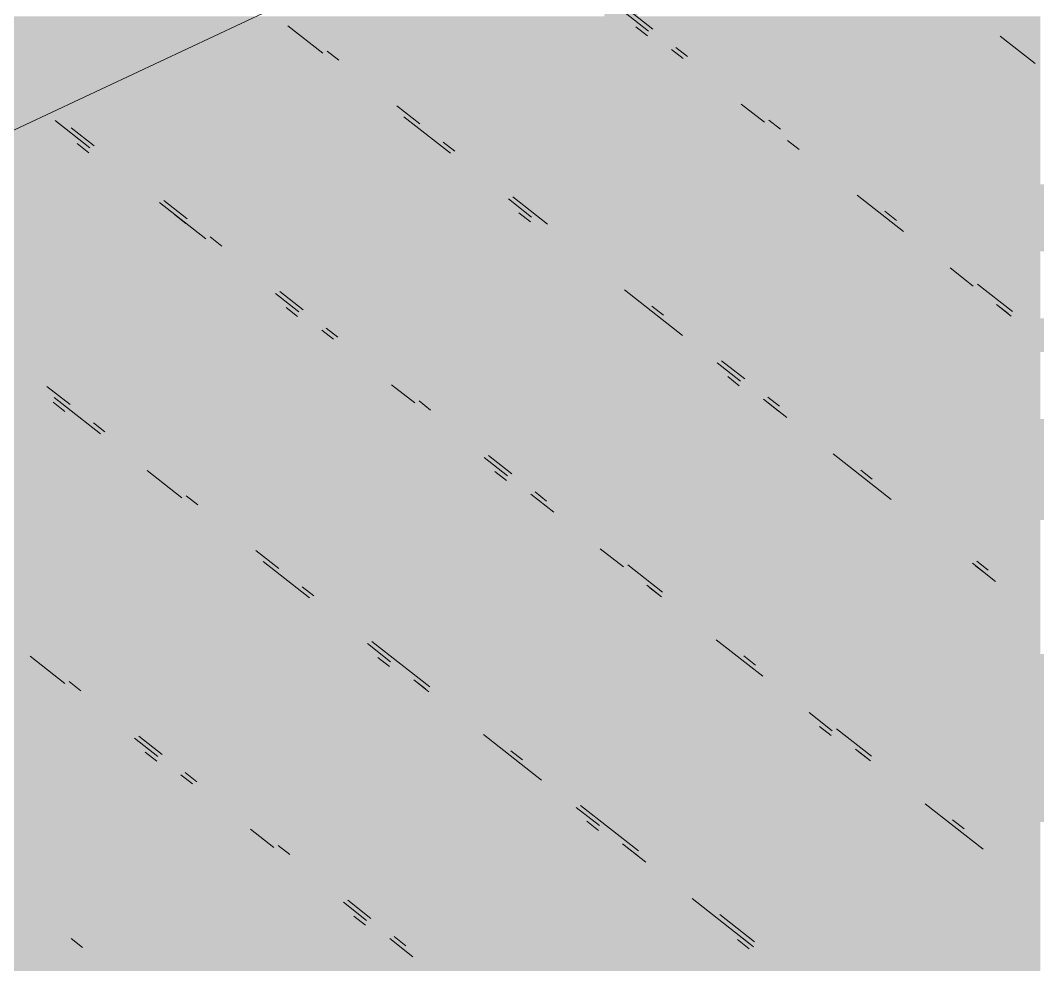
# Model space of a CAD drawing. Header units: millimetres. Extents: x 5 to 1315, y 5 to 292.
# Drawn here: x 1199.799 to 1202.722, y 85.579 to 88.291 of the extents above; entities that cross this region are included whole.
import ezdxf

# ---------------------------------------------------------------- set-up
doc = ezdxf.new("R2010")
doc.units = ezdxf.units.MM
doc.layers.add('EXISTING', color=7, linetype='Continuous')
doc.layers.add('IMAGES', color=7, linetype='Continuous')

# ---------------------------------------------------------------- blocks, each defined once
blk = doc.blocks.new('SHEET_03')
at = {"layer": 'EXISTING', "color": 250, "lineweight": 9}
for p, q in [((298.0406, 87.1587), (301.8163, 88.9313)), ((301.5368, 88.312), (301.6034, 88.2596)), ((301.6159, 88.2655), (301.5493, 88.3178)), ((300.5678, 88.2751), (300.6678, 88.1966)), ((301.6004, 88.246), (301.567, 88.2721)), ((302.6143, 88.2452), (302.7143, 88.1667)), ((301.7159, 88.187), (301.6826, 88.2132)), ((300.7136, 88.1763), (300.6803, 88.2025)), ((301.6701, 88.2073), (301.7034, 88.1812)), ((300.9469, 87.9932), (300.8802, 88.0455)), ((301.87, 88.0504), (301.9367, 87.9981)), ((300.9011, 88.0135), (301.0344, 87.9089)), ((301.9825, 87.9778), (301.9492, 88.0039)), ((299.8988, 88.0028), (299.9987, 87.9243)), ((300.0112, 87.9302), (299.9446, 87.9825)), ((302.0033, 87.9457), (302.0367, 87.9196)), ((299.9957, 87.9107), (299.9623, 87.9368)), ((301.0468, 87.9147), (301.0135, 87.9409)), ((300.2778, 87.7209), (300.2112, 87.7733)), ((301.201, 87.7781), (301.2676, 87.7258)), ((301.3135, 87.7055), (301.2135, 87.784)), ((302.2033, 87.7888), (302.3366, 87.6842)), ((300.1987, 87.7674), (300.332, 87.6628)), ((302.3158, 87.7162), (302.2824, 87.7423)), ((300.2748, 87.7072), (300.2414, 87.7334)), ((301.2646, 87.7121), (301.2313, 87.7382)), ((300.3778, 87.6425), (300.3445, 87.6686)), ((302.4699, 87.5795), (302.5366, 87.5272)), ((300.6111, 87.4593), (300.5444, 87.5117)), ((301.5343, 87.5165), (301.7009, 87.3857)), ((302.649, 87.4546), (302.549, 87.5331)), ((300.532, 87.5058), (300.5986, 87.4535)), ((300.5956, 87.4398), (300.5622, 87.466)), ((301.6467, 87.4439), (301.6134, 87.47)), ((302.6032, 87.4749), (302.6365, 87.4487)), ((302.646, 87.4409), (302.6126, 87.4671)), ((300.6653, 87.4012), (300.6986, 87.375)), ((300.7111, 87.3809), (300.6778, 87.407)), ((301.8009, 87.3072), (301.8675, 87.2549)), ((301.88, 87.2608), (301.8134, 87.3131)), ((300.8652, 87.2442), (300.9319, 87.1919)), ((301.8645, 87.2412), (301.8311, 87.2674)), ((299.9421, 87.1871), (299.8754, 87.2394)), ((299.9265, 87.1675), (299.8932, 87.1937)), ((299.8962, 87.2074), (300.0296, 87.1027)), ((300.9777, 87.1716), (300.9444, 87.1978)), ((301.9342, 87.2026), (302.0008, 87.1503)), ((301.9769, 87.1686), (301.9436, 87.1948)), ((301.98, 87.1823), (301.9467, 87.2085)), ((300.042, 87.1086), (300.0087, 87.1347)), ((301.211, 86.9885), (301.1443, 87.0408)), ((302.1341, 87.0456), (302.3008, 86.9148)), ((301.1318, 87.0349), (301.1985, 86.9826)), ((300.1629, 86.9981), (300.2628, 86.9196)), ((301.1954, 86.9689), (301.1621, 86.9951)), ((302.2466, 86.973), (302.2133, 86.9992)), ((300.3087, 86.8993), (300.2753, 86.9255)), ((301.2651, 86.9303), (301.3318, 86.878)), ((301.311, 86.91), (301.2776, 86.9362)), ((300.5419, 86.7162), (300.4753, 86.7685)), ((301.4651, 86.7733), (301.5318, 86.721)), ((300.4961, 86.7365), (300.6294, 86.6319)), ((301.6442, 86.6484), (301.5442, 86.7269)), ((302.5341, 86.7317), (302.6007, 86.6794)), ((302.5768, 86.6978), (302.5435, 86.7239)), ((302.5799, 86.7114), (302.5465, 86.7376)), ((300.6419, 86.6377), (300.6086, 86.6639)), ((301.5984, 86.6687), (301.6317, 86.6426)), ((301.6412, 86.6347), (301.6078, 86.6609)), ((300.7961, 86.5011), (300.8627, 86.4487)), ((300.9752, 86.3761), (300.8086, 86.5069)), ((301.7984, 86.5118), (301.9317, 86.4071)), ((299.8271, 86.4642), (299.9271, 86.3857)), ((300.8597, 86.4351), (300.8263, 86.4612)), ((301.9108, 86.4391), (301.8775, 86.4653)), ((300.9294, 86.3964), (300.9627, 86.3703)), ((299.9729, 86.3654), (299.9396, 86.3916)), ((300.9721, 86.3624), (300.9388, 86.3886)), ((302.065, 86.3025), (302.1316, 86.2502)), ((302.1286, 86.2365), (302.0952, 86.2626)), ((302.2441, 86.1776), (302.1441, 86.256)), ((300.127, 86.2288), (300.1937, 86.1765)), ((300.2062, 86.1823), (300.1395, 86.2346)), ((301.1293, 86.2395), (301.296, 86.1087)), ((301.2418, 86.1669), (301.2085, 86.193)), ((302.1983, 86.1979), (302.2316, 86.1717)), ((300.1906, 86.1628), (300.1573, 86.1889)), ((302.241, 86.1639), (302.2077, 86.19)), ((300.2603, 86.1241), (300.2937, 86.098)), ((300.3062, 86.1038), (300.2728, 86.13)), ((301.3959, 86.0302), (301.4626, 85.9779)), ((301.5751, 85.9053), (301.4084, 86.0361)), ((302.3982, 86.0409), (302.5649, 85.9101)), ((301.4595, 85.9642), (301.4262, 85.9904)), ((302.5107, 85.9683), (302.4774, 85.9944)), ((300.4603, 85.9672), (300.5269, 85.9149)), ((300.5728, 85.8946), (300.5394, 85.9207)), ((301.5293, 85.9256), (301.5959, 85.8732)), ((301.572, 85.8916), (301.5387, 85.9177)), ((300.7269, 85.7579), (300.7936, 85.7056)), ((300.8061, 85.7115), (300.7394, 85.7638)), ((301.7292, 85.7686), (301.8958, 85.6378)), ((300.7905, 85.6919), (300.7572, 85.7181)), ((301.9083, 85.6437), (301.8084, 85.7222)), ((299.9779, 85.6279), (299.9445, 85.6541)), ((300.8602, 85.6533), (300.9269, 85.601)), ((300.906, 85.633), (300.8727, 85.6591)), ((301.8928, 85.6241), (301.8595, 85.6503)), ((301.9053, 85.63), (301.8719, 85.6562))]:
    blk.add_line(p, q, dxfattribs=at)
at = {"layer": 'IMAGES', "color": 7}
for points in [[(301.4764, 88.2057), (301.5727, 88.2057), (301.4764, 88.3985), (301.5727, 88.3985)], [(296.6582, 88.2057), (299.8382, 88.2057), (296.6582, 88.3021), (299.8382, 88.3021)], [(299.8382, 88.2057), (300.0309, 88.2057), (299.8382, 88.3021), (300.0309, 88.3021)], [(300.0309, 88.2057), (300.1273, 88.2057), (300.0309, 88.3021), (300.1273, 88.3021)], [(300.1273, 88.2057), (300.2236, 88.2057), (300.1273, 88.3021), (300.2236, 88.3021)], [(300.2236, 88.2057), (300.4164, 88.2057), (300.2236, 88.3021), (300.4164, 88.3021)], [(300.4164, 88.2057), (300.5127, 88.2057), (300.4164, 88.3021), (300.5127, 88.3021)], [(300.5127, 88.2057), (300.7055, 88.2057), (300.5127, 88.3021), (300.7055, 88.3021)], [(300.7055, 88.2057), (300.8018, 88.2057), (300.7055, 88.3021), (300.8018, 88.3021)], [(300.8018, 88.2057), (300.8982, 88.2057), (300.8018, 88.3021), (300.8982, 88.3021)], [(300.8982, 88.2057), (301.4764, 88.2057), (300.8982, 88.3021), (301.4764, 88.3021)], [(301.5727, 88.2057), (301.6691, 88.2057), (301.5727, 88.3021), (301.6691, 88.3021)], [(301.6691, 88.2057), (301.7655, 88.2057), (301.6691, 88.3021), (301.7655, 88.3021)], [(301.7655, 88.2057), (301.8618, 88.2057), (301.7655, 88.3021), (301.8618, 88.3021)], [(301.8618, 88.2057), (301.9582, 88.2057), (301.8618, 88.3021), (301.9582, 88.3021)], [(301.9582, 88.2057), (302.3436, 88.2057), (301.9582, 88.3021), (302.3436, 88.3021)], [(302.3436, 88.2057), (302.44, 88.2057), (302.3436, 88.3021), (302.44, 88.3021)], [(302.44, 88.2057), (302.5364, 88.2057), (302.44, 88.3021), (302.5364, 88.3021)], [(302.5364, 88.2057), (302.6327, 88.2057), (302.5364, 88.3021), (302.6327, 88.3021)], [(302.6327, 88.2057), (302.7291, 88.2057), (302.6327, 88.3021), (302.7291, 88.3021)], [(299.7418, 88.1093), (299.9345, 88.1093), (299.7418, 88.2057), (299.9345, 88.2057)], [(299.9345, 88.1093), (300.0309, 88.1093), (299.9345, 88.2057), (300.0309, 88.2057)], [(300.0309, 88.1093), (300.1273, 88.1093), (300.0309, 88.2057), (300.1273, 88.2057)], [(300.1273, 88.1093), (300.2236, 88.1093), (300.1273, 88.2057), (300.2236, 88.2057)], [(300.2236, 88.1093), (300.32, 88.1093), (300.2236, 88.2057), (300.32, 88.2057)], [(300.32, 88.1093), (300.4164, 88.1093), (300.32, 88.2057), (300.4164, 88.2057)], [(300.4164, 88.1093), (300.5127, 88.1093), (300.4164, 88.2057), (300.5127, 88.2057)], [(300.5127, 88.1093), (300.6091, 88.1093), (300.5127, 88.2057), (300.6091, 88.2057)], [(300.6091, 88.1093), (300.8018, 88.1093), (300.6091, 88.2057), (300.8018, 88.2057)], [(300.8018, 88.1093), (300.8982, 88.1093), (300.8018, 88.2057), (300.8982, 88.2057)], [(300.8982, 88.1093), (300.9945, 88.1093), (300.8982, 88.2057), (300.9945, 88.2057)], [(300.9945, 88.1093), (301.4764, 88.1093), (300.9945, 88.2057), (301.4764, 88.2057)], [(301.4764, 88.1093), (301.5727, 88.1093), (301.4764, 88.2057), (301.5727, 88.2057)], [(301.5727, 88.1093), (301.6691, 88.1093), (301.5727, 88.2057), (301.6691, 88.2057)], [(301.6691, 88.1093), (301.7655, 88.1093), (301.6691, 88.2057), (301.7655, 88.2057)], [(301.7655, 88.1093), (301.8618, 88.1093), (301.7655, 88.2057), (301.8618, 88.2057)], [(301.8618, 88.1093), (301.9582, 88.1093), (301.8618, 88.2057), (301.9582, 88.2057)], [(301.9582, 88.1093), (302.0545, 88.1093), (301.9582, 88.2057), (302.0545, 88.2057)], [(302.0545, 88.1093), (302.44, 88.1093), (302.0545, 88.2057), (302.44, 88.2057)], [(302.44, 88.1093), (302.5364, 88.1093), (302.44, 88.2057), (302.5364, 88.2057)], [(302.5364, 88.1093), (302.6327, 88.1093), (302.5364, 88.2057), (302.6327, 88.2057)], [(302.6327, 88.1093), (302.7291, 88.1093), (302.6327, 88.2057), (302.7291, 88.2057)], [(299.7418, 87.9165), (299.8382, 87.9165), (299.7418, 88.1093), (299.8382, 88.1093)], [(299.8382, 88.0129), (299.9345, 88.0129), (299.8382, 88.1093), (299.9345, 88.1093)], [(299.9345, 88.0129), (300.0309, 88.0129), (299.9345, 88.1093), (300.0309, 88.1093)], [(300.0309, 88.0129), (300.1273, 88.0129), (300.0309, 88.1093), (300.1273, 88.1093)], [(300.1273, 88.0129), (300.2236, 88.0129), (300.1273, 88.1093), (300.2236, 88.1093)], [(300.2236, 88.0129), (300.32, 88.0129), (300.2236, 88.1093), (300.32, 88.1093)], [(300.32, 88.0129), (300.4164, 88.0129), (300.32, 88.1093), (300.4164, 88.1093)], [(300.4164, 88.0129), (300.6091, 88.0129), (300.4164, 88.1093), (300.6091, 88.1093)], [(300.6091, 88.0129), (300.7055, 88.0129), (300.6091, 88.1093), (300.7055, 88.1093)], [(300.7055, 88.0129), (300.8018, 88.0129), (300.7055, 88.1093), (300.8018, 88.1093)], [(300.8018, 88.0129), (300.8982, 88.0129), (300.8018, 88.1093), (300.8982, 88.1093)], [(300.8982, 88.0129), (300.9945, 88.0129), (300.8982, 88.1093), (300.9945, 88.1093)], [(300.9945, 88.0129), (301.0909, 88.0129), (300.9945, 88.1093), (301.0909, 88.1093)], [(301.0909, 88.0129), (301.5727, 88.0129), (301.0909, 88.1093), (301.5727, 88.1093)], [(301.5727, 88.0129), (301.6691, 88.0129), (301.5727, 88.1093), (301.6691, 88.1093)], [(301.6691, 88.0129), (301.7655, 88.0129), (301.6691, 88.1093), (301.7655, 88.1093)], [(301.7655, 88.0129), (301.8618, 88.0129), (301.7655, 88.1093), (301.8618, 88.1093)], [(301.8618, 88.0129), (301.9582, 88.0129), (301.8618, 88.1093), (301.9582, 88.1093)], [(301.9582, 88.0129), (302.0545, 88.0129), (301.9582, 88.1093), (302.0545, 88.1093)], [(302.0545, 88.0129), (302.1509, 88.0129), (302.0545, 88.1093), (302.1509, 88.1093)], [(302.1509, 88.0129), (302.6327, 88.0129), (302.1509, 88.1093), (302.6327, 88.1093)], [(302.6327, 87.9165), (302.7291, 87.9165), (302.6327, 88.1093), (302.7291, 88.1093)], [(299.8382, 87.9165), (299.9345, 87.9165), (299.8382, 88.0129), (299.9345, 88.0129)], [(299.9345, 87.9165), (300.0309, 87.9165), (299.9345, 88.0129), (300.0309, 88.0129)], [(300.0309, 87.9165), (300.1273, 87.9165), (300.0309, 88.0129), (300.1273, 88.0129)], [(300.1273, 87.9165), (300.32, 87.9165), (300.1273, 88.0129), (300.32, 88.0129)], [(300.32, 87.9165), (300.7055, 87.9165), (300.32, 88.0129), (300.7055, 88.0129)], [(300.7055, 87.9165), (300.8018, 87.9165), (300.7055, 88.0129), (300.8018, 88.0129)], [(300.8018, 87.9165), (300.8982, 87.9165), (300.8018, 88.0129), (300.8982, 88.0129)], [(300.8982, 87.9165), (301.0909, 87.9165), (300.8982, 88.0129), (301.0909, 88.0129)], [(301.0909, 87.9165), (301.1873, 87.9165), (301.0909, 88.0129), (301.1873, 88.0129)], [(301.1873, 87.9165), (301.6691, 87.9165), (301.1873, 88.0129), (301.6691, 88.0129)], [(301.6691, 87.9165), (301.7655, 87.9165), (301.6691, 88.0129), (301.7655, 88.0129)], [(301.7655, 87.9165), (301.8618, 87.9165), (301.7655, 88.0129), (301.8618, 88.0129)], [(301.8618, 87.9165), (301.9582, 87.9165), (301.8618, 88.0129), (301.9582, 88.0129)], [(301.9582, 87.9165), (302.0545, 87.9165), (301.9582, 88.0129), (302.0545, 88.0129)], [(302.0545, 87.9165), (302.1509, 87.9165), (302.0545, 88.0129), (302.1509, 88.0129)], [(302.1509, 87.9165), (302.2473, 87.9165), (302.1509, 88.0129), (302.2473, 88.0129)], [(302.2473, 87.9165), (302.6327, 87.9165), (302.2473, 88.0129), (302.6327, 88.0129)], [(299.7418, 87.8201), (299.8382, 87.8201), (299.7418, 87.9165), (299.8382, 87.9165)], [(299.8382, 87.8201), (299.9345, 87.8201), (299.8382, 87.9165), (299.9345, 87.9165)], [(299.9345, 87.8201), (300.0309, 87.8201), (299.9345, 87.9165), (300.0309, 87.9165)], [(300.0309, 87.8201), (300.1273, 87.8201), (300.0309, 87.9165), (300.1273, 87.9165)], [(300.1273, 87.8201), (300.2236, 87.8201), (300.1273, 87.9165), (300.2236, 87.9165)], [(300.2236, 87.8201), (300.32, 87.8201), (300.2236, 87.9165), (300.32, 87.9165)], [(300.32, 87.8201), (300.8982, 87.8201), (300.32, 87.9165), (300.8982, 87.9165)], [(300.8982, 87.8201), (300.9945, 87.8201), (300.8982, 87.9165), (300.9945, 87.9165)], [(300.9945, 87.8201), (301.1873, 87.8201), (300.9945, 87.9165), (301.1873, 87.9165)], [(301.1873, 87.8201), (301.38, 87.8201), (301.1873, 87.9165), (301.38, 87.9165)], [(301.38, 87.8201), (301.8618, 87.8201), (301.38, 87.9165), (301.8618, 87.9165)], [(301.8618, 87.8201), (301.9582, 87.8201), (301.8618, 87.9165), (301.9582, 87.9165)], [(301.9582, 87.8201), (302.2473, 87.8201), (301.9582, 87.9165), (302.2473, 87.9165)], [(302.2473, 87.8201), (302.3436, 87.8201), (302.2473, 87.9165), (302.3436, 87.9165)], [(302.3436, 87.8201), (302.7291, 87.8201), (302.3436, 87.9165), (302.7291, 87.9165)], [(299.7418, 87.7237), (299.8382, 87.7237), (299.7418, 87.8201), (299.8382, 87.8201)], [(299.8382, 87.7237), (299.9345, 87.7237), (299.8382, 87.8201), (299.9345, 87.8201)], [(299.9345, 87.7237), (300.0309, 87.7237), (299.9345, 87.8201), (300.0309, 87.8201)], [(300.0309, 87.7237), (300.1273, 87.7237), (300.0309, 87.8201), (300.1273, 87.8201)], [(300.1273, 87.7237), (300.2236, 87.7237), (300.1273, 87.8201), (300.2236, 87.8201)], [(300.2236, 87.7237), (300.32, 87.7237), (300.2236, 87.8201), (300.32, 87.8201)], [(300.32, 87.7237), (300.9945, 87.7237), (300.32, 87.8201), (300.9945, 87.8201)], [(300.9945, 87.7237), (301.0909, 87.7237), (300.9945, 87.8201), (301.0909, 87.8201)], [(301.0909, 87.7237), (301.1873, 87.7237), (301.0909, 87.8201), (301.1873, 87.8201)], [(301.1873, 87.7237), (301.2836, 87.7237), (301.1873, 87.8201), (301.2836, 87.8201)], [(301.2836, 87.7237), (301.38, 87.7237), (301.2836, 87.8201), (301.38, 87.8201)], [(301.38, 87.7237), (301.4764, 87.7237), (301.38, 87.8201), (301.4764, 87.8201)], [(301.4764, 87.7237), (301.9582, 87.7237), (301.4764, 87.8201), (301.9582, 87.8201)], [(301.9582, 87.7237), (302.0545, 87.7237), (301.9582, 87.8201), (302.0545, 87.8201)], [(302.0545, 87.7237), (302.1509, 87.7237), (302.0545, 87.8201), (302.1509, 87.8201)], [(302.1509, 87.7237), (302.3436, 87.7237), (302.1509, 87.8201), (302.3436, 87.8201)], [(302.3436, 87.7237), (302.44, 87.7237), (302.3436, 87.8201), (302.44, 87.8201)], [(302.44, 87.7237), (302.5364, 87.7237), (302.44, 87.8201), (302.5364, 87.8201)], [(302.5364, 87.7237), (302.9218, 87.7237), (302.5364, 87.8201), (302.9218, 87.8201)], [(299.6455, 87.5309), (300.2236, 87.5309), (299.6455, 87.7237), (300.2236, 87.7237)], [(300.2236, 87.6273), (300.4164, 87.6273), (300.2236, 87.7237), (300.4164, 87.7237)], [(300.4164, 87.6273), (300.5127, 87.6273), (300.4164, 87.7237), (300.5127, 87.7237)], [(300.5127, 87.6273), (301.0909, 87.6273), (300.5127, 87.7237), (301.0909, 87.7237)], [(301.0909, 87.6273), (301.1873, 87.6273), (301.0909, 87.7237), (301.1873, 87.7237)], [(301.1873, 87.6273), (301.2836, 87.6273), (301.1873, 87.7237), (301.2836, 87.7237)], [(301.2836, 87.6273), (301.38, 87.6273), (301.2836, 87.7237), (301.38, 87.7237)], [(301.38, 87.6273), (301.4764, 87.6273), (301.38, 87.7237), (301.4764, 87.7237)], [(301.4764, 87.6273), (301.5727, 87.6273), (301.4764, 87.7237), (301.5727, 87.7237)], [(301.5727, 87.6273), (302.1509, 87.6273), (301.5727, 87.7237), (302.1509, 87.7237)], [(302.1509, 87.6273), (302.2473, 87.6273), (302.1509, 87.7237), (302.2473, 87.7237)], [(302.2473, 87.6273), (302.3436, 87.6273), (302.2473, 87.7237), (302.3436, 87.7237)], [(302.3436, 87.6273), (302.44, 87.6273), (302.3436, 87.7237), (302.44, 87.7237)], [(302.44, 87.6273), (302.5364, 87.6273), (302.44, 87.7237), (302.5364, 87.7237)], [(302.5364, 87.6273), (302.6327, 87.6273), (302.5364, 87.7237), (302.6327, 87.7237)], [(302.6327, 87.6273), (303.0182, 87.6273), (302.6327, 87.7237), (303.0182, 87.7237)], [(300.2236, 87.5309), (300.32, 87.5309), (300.2236, 87.6273), (300.32, 87.6273)], [(300.32, 87.5309), (300.4164, 87.5309), (300.32, 87.6273), (300.4164, 87.6273)], [(300.4164, 87.5309), (300.5127, 87.5309), (300.4164, 87.6273), (300.5127, 87.6273)], [(300.5127, 87.5309), (300.6091, 87.5309), (300.5127, 87.6273), (300.6091, 87.6273)], [(300.6091, 87.5309), (301.1873, 87.5309), (300.6091, 87.6273), (301.1873, 87.6273)], [(301.1873, 87.5309), (301.2836, 87.5309), (301.1873, 87.6273), (301.2836, 87.6273)], [(301.2836, 87.5309), (301.38, 87.5309), (301.2836, 87.6273), (301.38, 87.6273)], [(301.38, 87.5309), (301.5727, 87.5309), (301.38, 87.6273), (301.5727, 87.6273)], [(301.5727, 87.5309), (301.6691, 87.5309), (301.5727, 87.6273), (301.6691, 87.6273)], [(301.6691, 87.5309), (301.7655, 87.5309), (301.6691, 87.6273), (301.7655, 87.6273)], [(301.7655, 87.5309), (302.2473, 87.5309), (301.7655, 87.6273), (302.2473, 87.6273)], [(302.2473, 87.5309), (302.3436, 87.5309), (302.2473, 87.6273), (302.3436, 87.6273)], [(302.3436, 87.5309), (302.44, 87.5309), (302.3436, 87.6273), (302.44, 87.6273)], [(302.44, 87.5309), (302.6327, 87.5309), (302.44, 87.6273), (302.6327, 87.6273)], [(302.6327, 87.5309), (302.7291, 87.5309), (302.6327, 87.6273), (302.7291, 87.6273)], [(299.7418, 87.4345), (299.8382, 87.4345), (299.7418, 87.5309), (299.8382, 87.5309)], [(299.8382, 87.4345), (300.32, 87.4345), (299.8382, 87.5309), (300.32, 87.5309)], [(300.32, 87.4345), (300.4164, 87.4345), (300.32, 87.5309), (300.4164, 87.5309)], [(300.4164, 87.4345), (300.5127, 87.4345), (300.4164, 87.5309), (300.5127, 87.5309)], [(300.5127, 87.4345), (300.6091, 87.4345), (300.5127, 87.5309), (300.6091, 87.5309)], [(300.6091, 87.4345), (300.7055, 87.4345), (300.6091, 87.5309), (300.7055, 87.5309)], [(300.7055, 87.4345), (300.8018, 87.4345), (300.7055, 87.5309), (300.8018, 87.5309)], [(300.8018, 87.4345), (301.2836, 87.4345), (300.8018, 87.5309), (301.2836, 87.5309)], [(301.2836, 87.4345), (301.38, 87.4345), (301.2836, 87.5309), (301.38, 87.5309)], [(301.38, 87.4345), (301.4764, 87.4345), (301.38, 87.5309), (301.4764, 87.5309)], [(301.4764, 87.4345), (301.5727, 87.4345), (301.4764, 87.5309), (301.5727, 87.5309)], [(301.5727, 87.4345), (301.6691, 87.4345), (301.5727, 87.5309), (301.6691, 87.5309)], [(301.6691, 87.4345), (301.7655, 87.4345), (301.6691, 87.5309), (301.7655, 87.5309)], [(301.7655, 87.4345), (301.8618, 87.4345), (301.7655, 87.5309), (301.8618, 87.5309)], [(301.8618, 87.4345), (302.3436, 87.4345), (301.8618, 87.5309), (302.3436, 87.5309)], [(302.3436, 87.4345), (302.44, 87.4345), (302.3436, 87.5309), (302.44, 87.5309)], [(302.44, 87.4345), (302.5364, 87.4345), (302.44, 87.5309), (302.5364, 87.5309)], [(302.5364, 87.4345), (302.7291, 87.4345), (302.5364, 87.5309), (302.7291, 87.5309)], [(299.7418, 87.3381), (299.9345, 87.3381), (299.7418, 87.4345), (299.9345, 87.4345)], [(299.9345, 87.3381), (300.4164, 87.3381), (299.9345, 87.4345), (300.4164, 87.4345)], [(300.4164, 87.3381), (300.5127, 87.3381), (300.4164, 87.4345), (300.5127, 87.4345)], [(300.5127, 87.3381), (300.6091, 87.3381), (300.5127, 87.4345), (300.6091, 87.4345)], [(300.6091, 87.3381), (300.7055, 87.3381), (300.6091, 87.4345), (300.7055, 87.4345)], [(300.7055, 87.3381), (300.8018, 87.3381), (300.7055, 87.4345), (300.8018, 87.4345)], [(300.8018, 87.3381), (300.8982, 87.3381), (300.8018, 87.4345), (300.8982, 87.4345)], [(300.8982, 87.3381), (300.9945, 87.3381), (300.8982, 87.4345), (300.9945, 87.4345)], [(300.9945, 87.3381), (301.4764, 87.3381), (300.9945, 87.4345), (301.4764, 87.4345)], [(301.4764, 87.3381), (301.5727, 87.3381), (301.4764, 87.4345), (301.5727, 87.4345)], [(301.5727, 87.3381), (301.7655, 87.3381), (301.5727, 87.4345), (301.7655, 87.4345)], [(301.7655, 87.3381), (301.8618, 87.3381), (301.7655, 87.4345), (301.8618, 87.4345)], [(301.8618, 87.3381), (302.44, 87.3381), (301.8618, 87.4345), (302.44, 87.4345)], [(302.44, 87.3381), (302.5364, 87.3381), (302.44, 87.4345), (302.5364, 87.4345)], [(302.5364, 87.3381), (302.6327, 87.3381), (302.5364, 87.4345), (302.6327, 87.4345)], [(302.6327, 87.3381), (302.8255, 87.3381), (302.6327, 87.4345), (302.8255, 87.4345)], [(299.7418, 87.2417), (299.9345, 87.2417), (299.7418, 87.3381), (299.9345, 87.3381)], [(299.9345, 87.2417), (300.0309, 87.2417), (299.9345, 87.3381), (300.0309, 87.3381)], [(300.0309, 87.2417), (300.5127, 87.2417), (300.0309, 87.3381), (300.5127, 87.3381)], [(300.5127, 87.2417), (300.6091, 87.2417), (300.5127, 87.3381), (300.6091, 87.3381)], [(300.6091, 87.2417), (300.7055, 87.2417), (300.6091, 87.3381), (300.7055, 87.3381)], [(300.7055, 87.2417), (300.8982, 87.2417), (300.7055, 87.3381), (300.8982, 87.3381)], [(300.8982, 87.2417), (300.9945, 87.2417), (300.8982, 87.3381), (300.9945, 87.3381)], [(300.9945, 87.2417), (301.0909, 87.2417), (300.9945, 87.3381), (301.0909, 87.3381)], [(301.0909, 87.2417), (301.6691, 87.2417), (301.0909, 87.3381), (301.6691, 87.3381)], [(301.6691, 87.2417), (301.7655, 87.2417), (301.6691, 87.3381), (301.7655, 87.3381)], [(301.7655, 87.2417), (301.9582, 87.2417), (301.7655, 87.3381), (301.9582, 87.3381)], [(301.9582, 87.2417), (302.0545, 87.2417), (301.9582, 87.3381), (302.0545, 87.3381)], [(302.0545, 87.2417), (302.5364, 87.2417), (302.0545, 87.3381), (302.5364, 87.3381)], [(302.5364, 87.2417), (302.6327, 87.2417), (302.5364, 87.3381), (302.6327, 87.3381)], [(302.6327, 87.2417), (302.7291, 87.2417), (302.6327, 87.3381), (302.7291, 87.3381)], [(299.7418, 87.1453), (299.8382, 87.1453), (299.7418, 87.2417), (299.8382, 87.2417)], [(299.8382, 87.1453), (299.9345, 87.1453), (299.8382, 87.2417), (299.9345, 87.2417)], [(299.9345, 87.1453), (300.0309, 87.1453), (299.9345, 87.2417), (300.0309, 87.2417)], [(300.0309, 87.1453), (300.2236, 87.1453), (300.0309, 87.2417), (300.2236, 87.2417)], [(300.2236, 87.1453), (300.7055, 87.1453), (300.2236, 87.2417), (300.7055, 87.2417)], [(300.7055, 87.1453), (300.8018, 87.1453), (300.7055, 87.2417), (300.8018, 87.2417)], [(300.8018, 87.1453), (300.8982, 87.1453), (300.8018, 87.2417), (300.8982, 87.2417)], [(300.8982, 87.1453), (300.9945, 87.1453), (300.8982, 87.2417), (300.9945, 87.2417)], [(300.9945, 87.1453), (301.0909, 87.1453), (300.9945, 87.2417), (301.0909, 87.2417)], [(301.0909, 87.1453), (301.1873, 87.1453), (301.0909, 87.2417), (301.1873, 87.2417)], [(301.1873, 87.1453), (301.6691, 87.1453), (301.1873, 87.2417), (301.6691, 87.2417)], [(301.6691, 87.1453), (301.7655, 87.1453), (301.6691, 87.2417), (301.7655, 87.2417)], [(301.7655, 87.1453), (301.8618, 87.1453), (301.7655, 87.2417), (301.8618, 87.2417)], [(301.8618, 87.1453), (302.0545, 87.1453), (301.8618, 87.2417), (302.0545, 87.2417)], [(302.0545, 87.1453), (302.2473, 87.1453), (302.0545, 87.2417), (302.2473, 87.2417)], [(302.2473, 87.1453), (302.7291, 87.1453), (302.2473, 87.2417), (302.7291, 87.2417)], [(299.7418, 87.0489), (299.9345, 87.0489), (299.7418, 87.1453), (299.9345, 87.1453)], [(299.9345, 87.0489), (300.0309, 87.0489), (299.9345, 87.1453), (300.0309, 87.1453)], [(300.0309, 87.0489), (300.1273, 87.0489), (300.0309, 87.1453), (300.1273, 87.1453)], [(300.1273, 87.0489), (300.2236, 87.0489), (300.1273, 87.1453), (300.2236, 87.1453)], [(300.2236, 87.0489), (300.32, 87.0489), (300.2236, 87.1453), (300.32, 87.1453)], [(300.32, 87.0489), (300.8018, 87.0489), (300.32, 87.1453), (300.8018, 87.1453)], [(300.8018, 87.0489), (300.8982, 87.0489), (300.8018, 87.1453), (300.8982, 87.1453)], [(300.8982, 87.0489), (301.0909, 87.0489), (300.8982, 87.1453), (301.0909, 87.1453)], [(301.0909, 87.0489), (301.1873, 87.0489), (301.0909, 87.1453), (301.1873, 87.1453)], [(301.1873, 87.0489), (301.2836, 87.0489), (301.1873, 87.1453), (301.2836, 87.1453)], [(301.2836, 87.0489), (301.7655, 87.0489), (301.2836, 87.1453), (301.7655, 87.1453)], [(301.7655, 87.0489), (301.8618, 87.0489), (301.7655, 87.1453), (301.8618, 87.1453)], [(301.8618, 87.0489), (301.9582, 87.0489), (301.8618, 87.1453), (301.9582, 87.1453)], [(301.9582, 87.0489), (302.0545, 87.0489), (301.9582, 87.1453), (302.0545, 87.1453)], [(302.0545, 87.0489), (302.1509, 87.0489), (302.0545, 87.1453), (302.1509, 87.1453)], [(302.1509, 87.0489), (302.2473, 87.0489), (302.1509, 87.1453), (302.2473, 87.1453)], [(302.2473, 87.0489), (302.3436, 87.0489), (302.2473, 87.1453), (302.3436, 87.1453)], [(302.3436, 87.0489), (302.8255, 87.0489), (302.3436, 87.1453), (302.8255, 87.1453)], [(299.4527, 86.9525), (299.9345, 86.9525), (299.4527, 87.0489), (299.9345, 87.0489)], [(299.9345, 86.9525), (300.0309, 86.9525), (299.9345, 87.0489), (300.0309, 87.0489)], [(300.0309, 86.9525), (300.1273, 86.9525), (300.0309, 87.0489), (300.1273, 87.0489)], [(300.1273, 86.9525), (300.2236, 86.9525), (300.1273, 87.0489), (300.2236, 87.0489)], [(300.2236, 86.9525), (300.32, 86.9525), (300.2236, 87.0489), (300.32, 87.0489)], [(300.32, 86.9525), (300.4164, 86.9525), (300.32, 87.0489), (300.4164, 87.0489)], [(300.4164, 86.9525), (300.8982, 86.9525), (300.4164, 87.0489), (300.8982, 87.0489)], [(300.8982, 86.9525), (301.0909, 86.9525), (300.8982, 87.0489), (301.0909, 87.0489)], [(301.0909, 86.9525), (301.1873, 86.9525), (301.0909, 87.0489), (301.1873, 87.0489)], [(301.1873, 86.9525), (301.2836, 86.9525), (301.1873, 87.0489), (301.2836, 87.0489)], [(301.2836, 86.9525), (301.38, 86.9525), (301.2836, 87.0489), (301.38, 87.0489)], [(301.38, 86.9525), (301.9582, 86.9525), (301.38, 87.0489), (301.9582, 87.0489)], [(301.9582, 86.9525), (302.0545, 86.9525), (301.9582, 87.0489), (302.0545, 87.0489)], [(302.0545, 86.9525), (302.1509, 86.9525), (302.0545, 87.0489), (302.1509, 87.0489)], [(302.1509, 86.9525), (302.2473, 86.9525), (302.1509, 87.0489), (302.2473, 87.0489)], [(302.2473, 86.9525), (302.3436, 86.9525), (302.2473, 87.0489), (302.3436, 87.0489)], [(302.3436, 86.9525), (302.44, 86.9525), (302.3436, 87.0489), (302.44, 87.0489)], [(302.44, 86.9525), (302.9218, 86.9525), (302.44, 87.0489), (302.9218, 87.0489)], [(299.5491, 86.8561), (300.0309, 86.8561), (299.5491, 86.9525), (300.0309, 86.9525)], [(300.0309, 86.8561), (300.1273, 86.8561), (300.0309, 86.9525), (300.1273, 86.9525)], [(300.1273, 86.8561), (300.2236, 86.8561), (300.1273, 86.9525), (300.2236, 86.9525)], [(300.2236, 86.8561), (300.32, 86.8561), (300.2236, 86.9525), (300.32, 86.9525)], [(300.32, 86.7597), (300.4164, 86.7597), (300.32, 86.9525), (300.4164, 86.9525)], [(300.4164, 86.8561), (300.5127, 86.8561), (300.4164, 86.9525), (300.5127, 86.9525)], [(300.5127, 86.8561), (300.6091, 86.8561), (300.5127, 86.9525), (300.6091, 86.9525)], [(300.6091, 86.8561), (301.0909, 86.8561), (300.6091, 86.9525), (301.0909, 86.9525)], [(301.0909, 86.8561), (301.1873, 86.8561), (301.0909, 86.9525), (301.1873, 86.9525)], [(301.1873, 86.8561), (301.38, 86.8561), (301.1873, 86.9525), (301.38, 86.9525)], [(301.38, 86.8561), (301.4764, 86.8561), (301.38, 86.9525), (301.4764, 86.9525)], [(301.4764, 86.8561), (301.5727, 86.8561), (301.4764, 86.9525), (301.5727, 86.9525)], [(301.5727, 86.8561), (302.0545, 86.8561), (301.5727, 86.9525), (302.0545, 86.9525)], [(302.0545, 86.8561), (302.1509, 86.8561), (302.0545, 86.9525), (302.1509, 86.9525)], [(302.1509, 86.8561), (302.2473, 86.8561), (302.1509, 86.9525), (302.2473, 86.9525)], [(302.2473, 86.8561), (302.3436, 86.8561), (302.2473, 86.9525), (302.3436, 86.9525)], [(302.3436, 86.8561), (302.44, 86.8561), (302.3436, 86.9525), (302.44, 86.9525)], [(302.44, 86.8561), (302.5364, 86.8561), (302.44, 86.9525), (302.5364, 86.9525)], [(302.5364, 86.8561), (302.6327, 86.8561), (302.5364, 86.9525), (302.6327, 86.9525)], [(302.6327, 86.8561), (303.1145, 86.8561), (302.6327, 86.9525), (303.1145, 86.9525)], [(299.6455, 86.7597), (300.1273, 86.7597), (299.6455, 86.8561), (300.1273, 86.8561)], [(300.1273, 86.7597), (300.2236, 86.7597), (300.1273, 86.8561), (300.2236, 86.8561)], [(300.2236, 86.7597), (300.32, 86.7597), (300.2236, 86.8561), (300.32, 86.8561)], [(300.4164, 86.6633), (300.5127, 86.6633), (300.4164, 86.8561), (300.5127, 86.8561)], [(300.5127, 86.7597), (300.6091, 86.7597), (300.5127, 86.8561), (300.6091, 86.8561)], [(300.6091, 86.7597), (300.7055, 86.7597), (300.6091, 86.8561), (300.7055, 86.8561)], [(300.7055, 86.7597), (301.1873, 86.7597), (300.7055, 86.8561), (301.1873, 86.8561)], [(301.1873, 86.7597), (301.2836, 86.7597), (301.1873, 86.8561), (301.2836, 86.8561)], [(301.2836, 86.7597), (301.38, 86.7597), (301.2836, 86.8561), (301.38, 86.8561)], [(301.38, 86.7597), (301.4764, 86.7597), (301.38, 86.8561), (301.4764, 86.8561)], [(301.4764, 86.7597), (301.5727, 86.7597), (301.4764, 86.8561), (301.5727, 86.8561)], [(301.5727, 86.7597), (301.6691, 86.7597), (301.5727, 86.8561), (301.6691, 86.8561)], [(301.6691, 86.7597), (302.1509, 86.7597), (301.6691, 86.8561), (302.1509, 86.8561)], [(302.1509, 86.7597), (302.2473, 86.7597), (302.1509, 86.8561), (302.2473, 86.8561)], [(302.2473, 86.7597), (302.3436, 86.7597), (302.2473, 86.8561), (302.3436, 86.8561)], [(302.3436, 86.7597), (302.5364, 86.7597), (302.3436, 86.8561), (302.5364, 86.8561)], [(302.5364, 86.7597), (302.6327, 86.7597), (302.5364, 86.8561), (302.6327, 86.8561)], [(302.6327, 86.7597), (302.7291, 86.7597), (302.6327, 86.8561), (302.7291, 86.8561)], [(299.6455, 86.6633), (300.32, 86.6633), (299.6455, 86.7597), (300.32, 86.7597)], [(300.32, 86.6633), (300.4164, 86.6633), (300.32, 86.7597), (300.4164, 86.7597)], [(300.5127, 86.6633), (300.6091, 86.6633), (300.5127, 86.7597), (300.6091, 86.7597)], [(300.6091, 86.6633), (300.7055, 86.6633), (300.6091, 86.7597), (300.7055, 86.7597)], [(300.7055, 86.6633), (300.8018, 86.6633), (300.7055, 86.7597), (300.8018, 86.7597)], [(300.8018, 86.6633), (301.2836, 86.6633), (300.8018, 86.7597), (301.2836, 86.7597)], [(301.2836, 86.6633), (301.38, 86.6633), (301.2836, 86.7597), (301.38, 86.7597)], [(301.38, 86.6633), (301.4764, 86.6633), (301.38, 86.7597), (301.4764, 86.7597)], [(301.4764, 86.6633), (301.6691, 86.6633), (301.4764, 86.7597), (301.6691, 86.7597)], [(301.6691, 86.6633), (301.8618, 86.6633), (301.6691, 86.7597), (301.8618, 86.7597)], [(301.8618, 86.6633), (302.3436, 86.6633), (301.8618, 86.7597), (302.3436, 86.7597)], [(302.3436, 86.6633), (302.44, 86.6633), (302.3436, 86.7597), (302.44, 86.7597)], [(302.44, 86.6633), (302.6327, 86.6633), (302.44, 86.7597), (302.6327, 86.7597)], [(302.6327, 86.6633), (302.7291, 86.6633), (302.6327, 86.7597), (302.7291, 86.7597)], [(299.7418, 86.5669), (299.8382, 86.5669), (299.7418, 86.6633), (299.8382, 86.6633)], [(299.8382, 86.5669), (299.9345, 86.5669), (299.8382, 86.6633), (299.9345, 86.6633)], [(299.9345, 86.5669), (300.4164, 86.5669), (299.9345, 86.6633), (300.4164, 86.6633)], [(300.4164, 86.5669), (300.5127, 86.5669), (300.4164, 86.6633), (300.5127, 86.6633)], [(300.5127, 86.5669), (300.7055, 86.5669), (300.5127, 86.6633), (300.7055, 86.6633)], [(300.7055, 86.5669), (300.8018, 86.5669), (300.7055, 86.6633), (300.8018, 86.6633)], [(300.8018, 86.5669), (300.8982, 86.5669), (300.8018, 86.6633), (300.8982, 86.6633)], [(300.8982, 86.5669), (301.38, 86.5669), (300.8982, 86.6633), (301.38, 86.6633)], [(301.38, 86.5669), (301.4764, 86.5669), (301.38, 86.6633), (301.4764, 86.6633)], [(301.4764, 86.5669), (301.5727, 86.5669), (301.4764, 86.6633), (301.5727, 86.6633)], [(301.5727, 86.5669), (301.7655, 86.5669), (301.5727, 86.6633), (301.7655, 86.6633)], [(301.7655, 86.5669), (301.8618, 86.5669), (301.7655, 86.6633), (301.8618, 86.6633)], [(301.8618, 86.5669), (301.9582, 86.5669), (301.8618, 86.6633), (301.9582, 86.6633)], [(301.9582, 86.5669), (302.44, 86.5669), (301.9582, 86.6633), (302.44, 86.6633)], [(302.44, 86.5669), (302.5364, 86.5669), (302.44, 86.6633), (302.5364, 86.6633)], [(302.5364, 86.5669), (302.6327, 86.5669), (302.5364, 86.6633), (302.6327, 86.6633)], [(302.6327, 86.5669), (302.7291, 86.5669), (302.6327, 86.6633), (302.7291, 86.6633)], [(299.7418, 86.4705), (299.8382, 86.4705), (299.7418, 86.5669), (299.8382, 86.5669)], [(299.8382, 86.4705), (299.9345, 86.4705), (299.8382, 86.5669), (299.9345, 86.5669)], [(299.9345, 86.4705), (300.0309, 86.4705), (299.9345, 86.5669), (300.0309, 86.5669)], [(300.0309, 86.4705), (300.5127, 86.4705), (300.0309, 86.5669), (300.5127, 86.5669)], [(300.5127, 86.4705), (300.6091, 86.4705), (300.5127, 86.5669), (300.6091, 86.5669)], [(300.6091, 86.4705), (300.7055, 86.4705), (300.6091, 86.5669), (300.7055, 86.5669)], [(300.7055, 86.4705), (300.8018, 86.4705), (300.7055, 86.5669), (300.8018, 86.5669)], [(300.8018, 86.4705), (300.8982, 86.4705), (300.8018, 86.5669), (300.8982, 86.5669)], [(300.8982, 86.4705), (300.9945, 86.4705), (300.8982, 86.5669), (300.9945, 86.5669)], [(300.9945, 86.4705), (301.5727, 86.4705), (300.9945, 86.5669), (301.5727, 86.5669)], [(301.5727, 86.4705), (301.6691, 86.4705), (301.5727, 86.5669), (301.6691, 86.5669)], [(301.6691, 86.4705), (301.7655, 86.4705), (301.6691, 86.5669), (301.7655, 86.5669)], [(301.7655, 86.4705), (301.8618, 86.4705), (301.7655, 86.5669), (301.8618, 86.5669)], [(301.8618, 86.4705), (301.9582, 86.4705), (301.8618, 86.5669), (301.9582, 86.5669)], [(301.9582, 86.4705), (302.0545, 86.4705), (301.9582, 86.5669), (302.0545, 86.5669)], [(302.0545, 86.4705), (302.5364, 86.4705), (302.0545, 86.5669), (302.5364, 86.5669)], [(302.5364, 86.4705), (302.6327, 86.4705), (302.5364, 86.5669), (302.6327, 86.5669)], [(302.6327, 86.4705), (302.7291, 86.4705), (302.6327, 86.5669), (302.7291, 86.5669)], [(299.7418, 86.3741), (299.8382, 86.3741), (299.7418, 86.4705), (299.8382, 86.4705)], [(299.8382, 86.3741), (300.0309, 86.3741), (299.8382, 86.4705), (300.0309, 86.4705)], [(300.0309, 86.3741), (300.1273, 86.3741), (300.0309, 86.4705), (300.1273, 86.4705)], [(300.1273, 86.3741), (300.7055, 86.3741), (300.1273, 86.4705), (300.7055, 86.4705)], [(300.7055, 86.3741), (300.8018, 86.3741), (300.7055, 86.4705), (300.8018, 86.4705)], [(300.8018, 86.3741), (300.9945, 86.3741), (300.8018, 86.4705), (300.9945, 86.4705)], [(300.9945, 86.3741), (301.0909, 86.3741), (300.9945, 86.4705), (301.0909, 86.4705)], [(301.0909, 86.3741), (301.1873, 86.3741), (301.0909, 86.4705), (301.1873, 86.4705)], [(301.1873, 86.3741), (301.6691, 86.3741), (301.1873, 86.4705), (301.6691, 86.4705)], [(301.6691, 86.3741), (301.7655, 86.3741), (301.6691, 86.4705), (301.7655, 86.4705)], [(301.7655, 86.3741), (301.8618, 86.3741), (301.7655, 86.4705), (301.8618, 86.4705)], [(301.8618, 86.3741), (301.9582, 86.3741), (301.8618, 86.4705), (301.9582, 86.4705)], [(301.9582, 86.3741), (302.0545, 86.3741), (301.9582, 86.4705), (302.0545, 86.4705)], [(302.0545, 86.3741), (302.1509, 86.3741), (302.0545, 86.4705), (302.1509, 86.4705)], [(302.1509, 86.3741), (302.8255, 86.3741), (302.1509, 86.4705), (302.8255, 86.4705)], [(299.7418, 86.2777), (299.8382, 86.2777), (299.7418, 86.3741), (299.8382, 86.3741)], [(299.8382, 86.2777), (299.9345, 86.2777), (299.8382, 86.3741), (299.9345, 86.3741)], [(299.9345, 86.2777), (300.0309, 86.2777), (299.9345, 86.3741), (300.0309, 86.3741)], [(300.0309, 86.2777), (300.1273, 86.2777), (300.0309, 86.3741), (300.1273, 86.3741)], [(300.1273, 86.2777), (300.2236, 86.2777), (300.1273, 86.3741), (300.2236, 86.3741)], [(300.2236, 86.2777), (300.7055, 86.2777), (300.2236, 86.3741), (300.7055, 86.3741)], [(300.7055, 86.2777), (300.8018, 86.2777), (300.7055, 86.3741), (300.8018, 86.3741)], [(300.8018, 86.2777), (300.8982, 86.2777), (300.8018, 86.3741), (300.8982, 86.3741)], [(300.8982, 86.2777), (300.9945, 86.2777), (300.8982, 86.3741), (300.9945, 86.3741)], [(300.9945, 86.2777), (301.0909, 86.2777), (300.9945, 86.3741), (301.0909, 86.3741)], [(301.0909, 86.2777), (301.1873, 86.2777), (301.0909, 86.3741), (301.1873, 86.3741)], [(301.1873, 86.2777), (301.2836, 86.2777), (301.1873, 86.3741), (301.2836, 86.3741)], [(301.2836, 86.2777), (301.7655, 86.2777), (301.2836, 86.3741), (301.7655, 86.3741)], [(301.7655, 86.2777), (301.8618, 86.2777), (301.7655, 86.3741), (301.8618, 86.3741)], [(301.8618, 86.2777), (301.9582, 86.2777), (301.8618, 86.3741), (301.9582, 86.3741)], [(301.9582, 86.2777), (302.0545, 86.2777), (301.9582, 86.3741), (302.0545, 86.3741)], [(302.0545, 86.2777), (302.1509, 86.2777), (302.0545, 86.3741), (302.1509, 86.3741)], [(302.1509, 86.2777), (302.2473, 86.2777), (302.1509, 86.3741), (302.2473, 86.3741)], [(302.2473, 86.2777), (302.3436, 86.2777), (302.2473, 86.3741), (302.3436, 86.3741)], [(302.3436, 86.2777), (302.8255, 86.2777), (302.3436, 86.3741), (302.8255, 86.3741)], [(299.4527, 86.1813), (299.8382, 86.1813), (299.4527, 86.2777), (299.8382, 86.2777)], [(299.8382, 86.1813), (299.9345, 86.1813), (299.8382, 86.2777), (299.9345, 86.2777)], [(299.9345, 86.1813), (300.0309, 86.1813), (299.9345, 86.2777), (300.0309, 86.2777)], [(300.0309, 86.1813), (300.2236, 86.1813), (300.0309, 86.2777), (300.2236, 86.2777)], [(300.2236, 86.1813), (300.32, 86.1813), (300.2236, 86.2777), (300.32, 86.2777)], [(300.32, 86.1813), (300.4164, 86.1813), (300.32, 86.2777), (300.4164, 86.2777)], [(300.4164, 86.1813), (300.8982, 86.1813), (300.4164, 86.2777), (300.8982, 86.2777)], [(300.8982, 86.1813), (300.9945, 86.1813), (300.8982, 86.2777), (300.9945, 86.2777)], [(300.9945, 86.1813), (301.0909, 86.1813), (300.9945, 86.2777), (301.0909, 86.2777)], [(301.0909, 86.1813), (301.2836, 86.1813), (301.0909, 86.2777), (301.2836, 86.2777)], [(301.2836, 86.1813), (301.38, 86.1813), (301.2836, 86.2777), (301.38, 86.2777)], [(301.38, 86.1813), (301.8618, 86.1813), (301.38, 86.2777), (301.8618, 86.2777)], [(301.8618, 86.1813), (301.9582, 86.1813), (301.8618, 86.2777), (301.9582, 86.2777)], [(301.9582, 86.1813), (302.0545, 86.1813), (301.9582, 86.2777), (302.0545, 86.2777)], [(302.0545, 86.1813), (302.2473, 86.1813), (302.0545, 86.2777), (302.2473, 86.2777)], [(302.2473, 86.1813), (302.3436, 86.1813), (302.2473, 86.2777), (302.3436, 86.2777)], [(302.3436, 86.1813), (302.44, 86.1813), (302.3436, 86.2777), (302.44, 86.2777)], [(302.44, 86.1813), (302.9218, 86.1813), (302.44, 86.2777), (302.9218, 86.2777)], [(299.5491, 86.0849), (300.0309, 86.0849), (299.5491, 86.1813), (300.0309, 86.1813)], [(300.0309, 86.0849), (300.1273, 86.0849), (300.0309, 86.1813), (300.1273, 86.1813)], [(300.1273, 86.0849), (300.32, 86.0849), (300.1273, 86.1813), (300.32, 86.1813)], [(300.32, 86.0849), (300.4164, 86.0849), (300.32, 86.1813), (300.4164, 86.1813)], [(300.4164, 86.0849), (300.5127, 86.0849), (300.4164, 86.1813), (300.5127, 86.1813)], [(300.5127, 86.0849), (300.9945, 86.0849), (300.5127, 86.1813), (300.9945, 86.1813)], [(300.9945, 86.0849), (301.1873, 86.0849), (300.9945, 86.1813), (301.1873, 86.1813)], [(301.1873, 86.0849), (301.38, 86.0849), (301.1873, 86.1813), (301.38, 86.1813)], [(301.38, 86.0849), (301.4764, 86.0849), (301.38, 86.1813), (301.4764, 86.1813)], [(301.4764, 86.0849), (302.0545, 86.0849), (301.4764, 86.1813), (302.0545, 86.1813)], [(302.0545, 86.0849), (302.1509, 86.0849), (302.0545, 86.1813), (302.1509, 86.1813)], [(302.1509, 86.0849), (302.44, 86.0849), (302.1509, 86.1813), (302.44, 86.1813)], [(302.44, 86.0849), (303.0182, 86.0849), (302.44, 86.1813), (303.0182, 86.1813)], [(299.7418, 85.9885), (300.1273, 85.9885), (299.7418, 86.0849), (300.1273, 86.0849)], [(300.1273, 85.9885), (300.2236, 85.9885), (300.1273, 86.0849), (300.2236, 86.0849)], [(300.2236, 85.9885), (300.32, 85.9885), (300.2236, 86.0849), (300.32, 86.0849)], [(300.32, 85.9885), (300.4164, 85.9885), (300.32, 86.0849), (300.4164, 86.0849)], [(300.4164, 85.9885), (300.5127, 85.9885), (300.4164, 86.0849), (300.5127, 86.0849)], [(300.5127, 85.9885), (300.6091, 85.9885), (300.5127, 86.0849), (300.6091, 86.0849)], [(300.6091, 85.9885), (301.0909, 85.9885), (300.6091, 86.0849), (301.0909, 86.0849)], [(301.0909, 85.9885), (301.1873, 85.9885), (301.0909, 86.0849), (301.1873, 86.0849)], [(301.1873, 85.9885), (301.2836, 85.9885), (301.1873, 86.0849), (301.2836, 86.0849)], [(301.2836, 85.9885), (301.4764, 85.9885), (301.2836, 86.0849), (301.4764, 86.0849)], [(301.4764, 85.9885), (301.5727, 85.9885), (301.4764, 86.0849), (301.5727, 86.0849)], [(301.5727, 85.9885), (301.6691, 85.9885), (301.5727, 86.0849), (301.6691, 86.0849)], [(301.6691, 85.9885), (302.1509, 85.9885), (301.6691, 86.0849), (302.1509, 86.0849)], [(302.1509, 85.9885), (302.2473, 85.9885), (302.1509, 86.0849), (302.2473, 86.0849)], [(302.2473, 85.9885), (302.3436, 85.9885), (302.2473, 86.0849), (302.3436, 86.0849)], [(302.3436, 85.9885), (302.5364, 85.9885), (302.3436, 86.0849), (302.5364, 86.0849)], [(302.5364, 85.9885), (302.6327, 85.9885), (302.5364, 86.0849), (302.6327, 86.0849)], [(302.6327, 85.9885), (303.2109, 85.9885), (302.6327, 86.0849), (303.2109, 86.0849)], [(299.6455, 85.8921), (299.8382, 85.8921), (299.6455, 85.9885), (299.8382, 85.9885)], [(299.8382, 85.8921), (300.2236, 85.8921), (299.8382, 85.9885), (300.2236, 85.9885)], [(300.2236, 85.8921), (300.32, 85.8921), (300.2236, 85.9885), (300.32, 85.9885)], [(300.32, 85.8921), (300.4164, 85.8921), (300.32, 85.9885), (300.4164, 85.9885)], [(300.4164, 85.8921), (300.5127, 85.8921), (300.4164, 85.9885), (300.5127, 85.9885)], [(300.5127, 85.8921), (300.6091, 85.8921), (300.5127, 85.9885), (300.6091, 85.9885)], [(300.6091, 85.8921), (301.1873, 85.8921), (300.6091, 85.9885), (301.1873, 85.9885)], [(301.1873, 85.8921), (301.2836, 85.8921), (301.1873, 85.9885), (301.2836, 85.9885)], [(301.2836, 85.8921), (301.38, 85.8921), (301.2836, 85.9885), (301.38, 85.9885)], [(301.38, 85.8921), (301.4764, 85.8921), (301.38, 85.9885), (301.4764, 85.9885)], [(301.4764, 85.8921), (301.5727, 85.8921), (301.4764, 85.9885), (301.5727, 85.9885)], [(301.5727, 85.8921), (301.6691, 85.8921), (301.5727, 85.9885), (301.6691, 85.9885)], [(301.6691, 85.8921), (301.7655, 85.8921), (301.6691, 85.9885), (301.7655, 85.9885)], [(301.7655, 85.8921), (302.3436, 85.8921), (301.7655, 85.9885), (302.3436, 85.9885)], [(302.3436, 85.8921), (302.44, 85.8921), (302.3436, 85.9885), (302.44, 85.9885)], [(302.44, 85.8921), (302.6327, 85.8921), (302.44, 85.9885), (302.6327, 85.9885)], [(302.6327, 85.8921), (302.7291, 85.8921), (302.6327, 85.9885), (302.7291, 85.9885)], [(299.7418, 85.7957), (299.8382, 85.7957), (299.7418, 85.8921), (299.8382, 85.8921)], [(299.8382, 85.7957), (299.9345, 85.7957), (299.8382, 85.8921), (299.9345, 85.8921)], [(299.9345, 85.7957), (300.32, 85.7957), (299.9345, 85.8921), (300.32, 85.8921)], [(300.32, 85.7957), (300.4164, 85.7957), (300.32, 85.8921), (300.4164, 85.8921)], [(300.4164, 85.7957), (300.5127, 85.7957), (300.4164, 85.8921), (300.5127, 85.8921)], [(300.5127, 85.7957), (300.7055, 85.7957), (300.5127, 85.8921), (300.7055, 85.8921)], [(300.7055, 85.7957), (300.8018, 85.7957), (300.7055, 85.8921), (300.8018, 85.8921)], [(300.8018, 85.7957), (300.8982, 85.7957), (300.8018, 85.8921), (300.8982, 85.8921)], [(300.8982, 85.7957), (301.38, 85.7957), (300.8982, 85.8921), (301.38, 85.8921)], [(301.38, 85.7957), (301.4764, 85.7957), (301.38, 85.8921), (301.4764, 85.8921)], [(301.4764, 85.7957), (301.5727, 85.7957), (301.4764, 85.8921), (301.5727, 85.8921)], [(301.5727, 85.7957), (301.7655, 85.7957), (301.5727, 85.8921), (301.7655, 85.8921)], [(301.7655, 85.7957), (301.8618, 85.7957), (301.7655, 85.8921), (301.8618, 85.8921)], [(301.8618, 85.7957), (302.3436, 85.7957), (301.8618, 85.8921), (302.3436, 85.8921)], [(302.3436, 85.7957), (302.44, 85.7957), (302.3436, 85.8921), (302.44, 85.8921)], [(302.44, 85.7957), (302.5364, 85.7957), (302.44, 85.8921), (302.5364, 85.8921)], [(302.5364, 85.7957), (302.7291, 85.7957), (302.5364, 85.8921), (302.7291, 85.8921)], [(299.6455, 85.6993), (299.8382, 85.6993), (299.6455, 85.7957), (299.8382, 85.7957)], [(299.8382, 85.6993), (299.9345, 85.6993), (299.8382, 85.7957), (299.9345, 85.7957)], [(299.9345, 85.6993), (300.0309, 85.6993), (299.9345, 85.7957), (300.0309, 85.7957)], [(300.0309, 85.6993), (300.6091, 85.6993), (300.0309, 85.7957), (300.6091, 85.7957)], [(300.6091, 85.6993), (300.7055, 85.6993), (300.6091, 85.7957), (300.7055, 85.7957)], [(300.7055, 85.6993), (300.8982, 85.6993), (300.7055, 85.7957), (300.8982, 85.7957)], [(300.8982, 85.6993), (300.9945, 85.6993), (300.8982, 85.7957), (300.9945, 85.7957)], [(300.9945, 85.6993), (301.5727, 85.6993), (300.9945, 85.7957), (301.5727, 85.7957)], [(301.5727, 85.6993), (301.6691, 85.6993), (301.5727, 85.7957), (301.6691, 85.7957)], [(301.6691, 85.6993), (301.8618, 85.6993), (301.6691, 85.7957), (301.8618, 85.7957)], [(301.8618, 85.6993), (301.9582, 85.6993), (301.8618, 85.7957), (301.9582, 85.7957)], [(301.9582, 85.6993), (302.5364, 85.6993), (301.9582, 85.7957), (302.5364, 85.7957)], [(302.5364, 85.6993), (302.6327, 85.6993), (302.5364, 85.7957), (302.6327, 85.7957)], [(302.6327, 85.6993), (302.7291, 85.6993), (302.6327, 85.7957), (302.7291, 85.7957)], [(299.7418, 85.6029), (299.8382, 85.6029), (299.7418, 85.6993), (299.8382, 85.6993)], [(299.8382, 85.6029), (299.9345, 85.6029), (299.8382, 85.6993), (299.9345, 85.6993)], [(299.9345, 85.6029), (300.0309, 85.6029), (299.9345, 85.6993), (300.0309, 85.6993)], [(300.0309, 85.6029), (300.1273, 85.6029), (300.0309, 85.6993), (300.1273, 85.6993)], [(300.1273, 85.6029), (300.6091, 85.6029), (300.1273, 85.6993), (300.6091, 85.6993)], [(300.6091, 85.6029), (300.7055, 85.6029), (300.6091, 85.6993), (300.7055, 85.6993)], [(300.7055, 85.6029), (300.8018, 85.6029), (300.7055, 85.6993), (300.8018, 85.6993)], [(300.8018, 85.6029), (300.9945, 85.6029), (300.8018, 85.6993), (300.9945, 85.6993)], [(300.9945, 85.6029), (301.0909, 85.6029), (300.9945, 85.6993), (301.0909, 85.6993)], [(301.0909, 85.6029), (301.1873, 85.6029), (301.0909, 85.6993), (301.1873, 85.6993)], [(301.1873, 85.6029), (301.5727, 85.6029), (301.1873, 85.6993), (301.5727, 85.6993)], [(301.5727, 85.6029), (301.7655, 85.6029), (301.5727, 85.6993), (301.7655, 85.6993)], [(301.7655, 85.6029), (301.9582, 85.6029), (301.7655, 85.6993), (301.9582, 85.6993)], [(301.9582, 85.6029), (302.0545, 85.6029), (301.9582, 85.6993), (302.0545, 85.6993)], [(302.0545, 85.6029), (302.1509, 85.6029), (302.0545, 85.6993), (302.1509, 85.6993)], [(302.1509, 85.6029), (302.6327, 85.6029), (302.1509, 85.6993), (302.6327, 85.6993)], [(302.6327, 85.6029), (302.7291, 85.6029), (302.6327, 85.6993), (302.7291, 85.6993)], [(299.7418, 85.5065), (299.8382, 85.5065), (299.7418, 85.6029), (299.8382, 85.6029)], [(299.8382, 85.5065), (300.1273, 85.5065), (299.8382, 85.6029), (300.1273, 85.6029)], [(300.1273, 85.5065), (300.2236, 85.5065), (300.1273, 85.6029), (300.2236, 85.6029)], [(300.2236, 85.5065), (300.32, 85.5065), (300.2236, 85.6029), (300.32, 85.6029)], [(300.32, 85.5065), (300.7055, 85.5065), (300.32, 85.6029), (300.7055, 85.6029)], [(300.7055, 85.5065), (300.8018, 85.5065), (300.7055, 85.6029), (300.8018, 85.6029)], [(300.8018, 85.5065), (300.8982, 85.5065), (300.8018, 85.6029), (300.8982, 85.6029)], [(300.8982, 85.5065), (301.0909, 85.5065), (300.8982, 85.6029), (301.0909, 85.6029)], [(301.0909, 85.5065), (301.1873, 85.5065), (301.0909, 85.6029), (301.1873, 85.6029)], [(301.1873, 85.5065), (301.2836, 85.5065), (301.1873, 85.6029), (301.2836, 85.6029)], [(301.2836, 85.5065), (301.8618, 85.5065), (301.2836, 85.6029), (301.8618, 85.6029)], [(301.8618, 85.5065), (301.9582, 85.5065), (301.8618, 85.6029), (301.9582, 85.6029)], [(301.9582, 85.5065), (302.1509, 85.5065), (301.9582, 85.6029), (302.1509, 85.6029)], [(302.1509, 85.5065), (302.2473, 85.5065), (302.1509, 85.6029), (302.2473, 85.6029)], [(302.2473, 85.5065), (302.7291, 85.5065), (302.2473, 85.6029), (302.7291, 85.6029)]]:
    blk.add_solid(points, dxfattribs=at)

msp = doc.modelspace()

# ---------------------------------------------------------------- block references
msp.add_blockref('SHEET_03', (900, 0))

doc.saveas('drawing.dxf')
